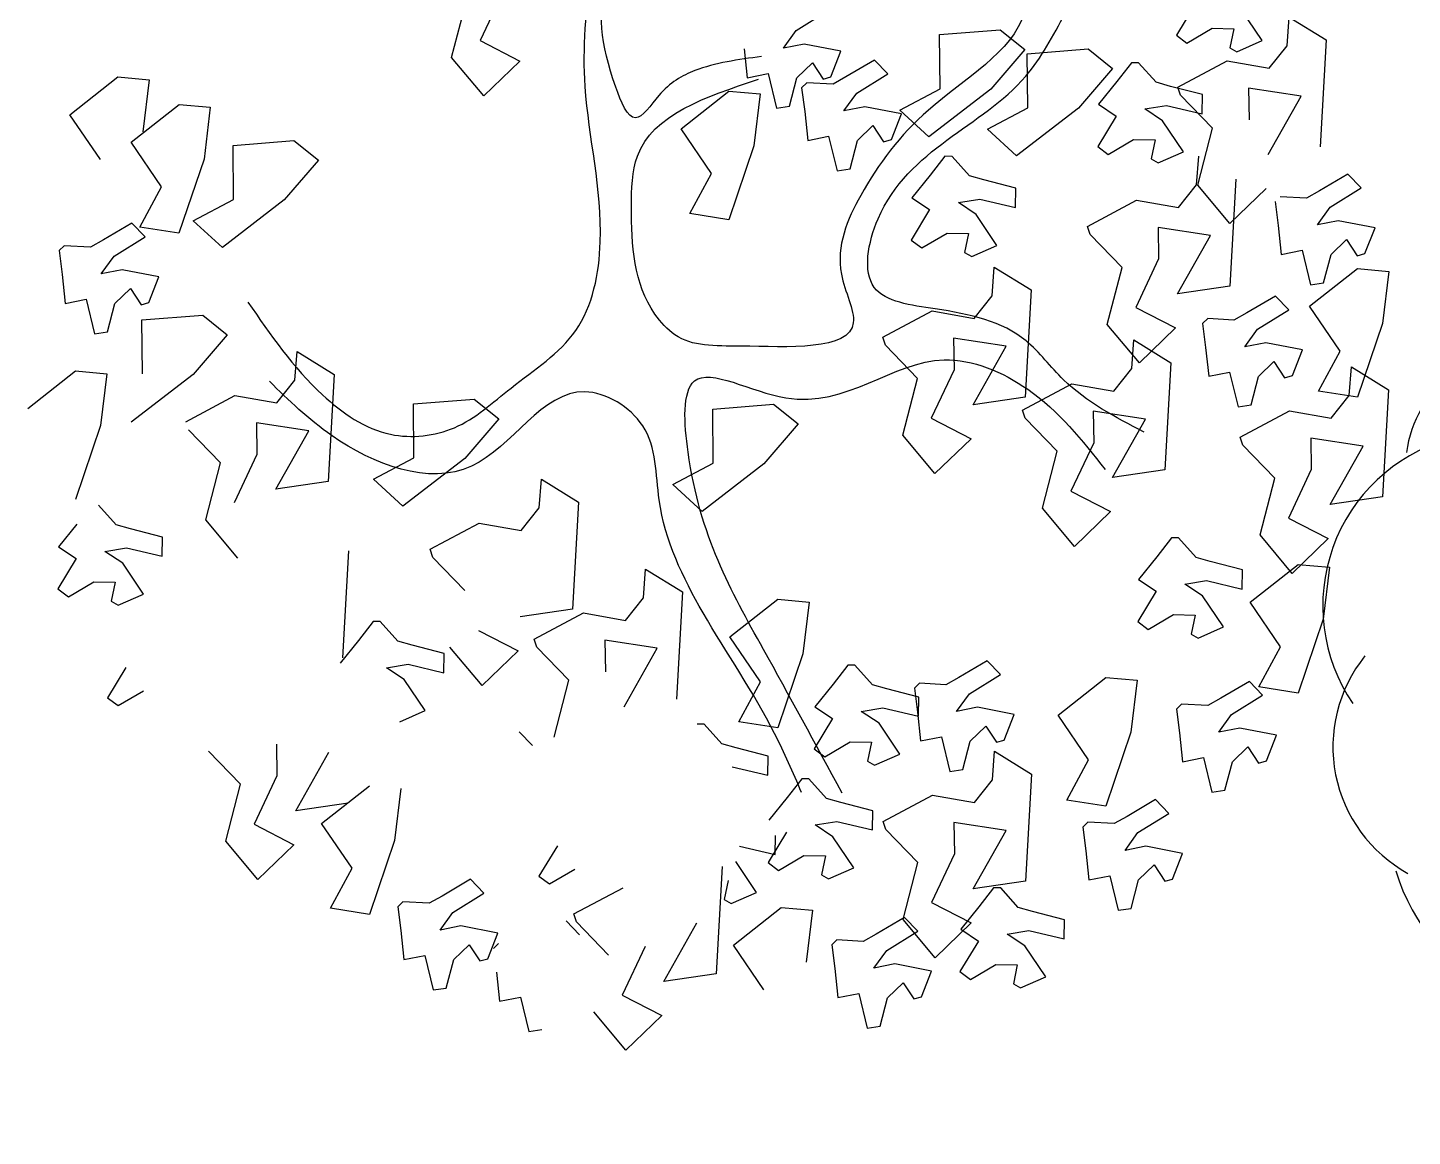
# Model space of a CAD drawing. Extents: x 225694 to 1397201, y -46174 to 794826.
# Drawn here: x 690991 to 696684, y 606686 to 611246 of the extents above; entities that cross this region are included whole.
import ezdxf

# ---------------------------------------------------------------- set-up
doc = ezdxf.new("R2010")
doc.units = 0
doc.header["$LTSCALE"] = 0.5
doc.header["$MEASUREMENT"] = 0
doc.layers.add('08-树', color=73, linetype='Continuous')
doc.layers.add('树', color=124, linetype='Continuous')
doc.styles.get("Standard").update_dxf_attribs({"font": 'rs.shx', "bigfont": 'hztxt.shx'})

# ---------------------------------------------------------------- blocks, each defined once
blk = doc.blocks.new('桂花')
at = {"layer": '08-树', "linetype": 'ByBlock'}
for p, q in [((-149.0060604214668, -186.9465072154999), (-149.4984583139449, 195.220464288439)), ((0, 0), (-316.362299966815, -0.4076127760126838))]:
    blk.add_line(p, q, dxfattribs=at)
for centre, radius, start, end in [((-367.0611119180976, 1209.757897574455), 204.1216179958235, 31.93740315200973, 177.2864607733007), ((79.2008694246324, 732.2240327842519), 688.1709901834264, 22.68420261794451, 120.5813927694716), ((-367.0611119180976, 1209.757897574455), 110.3875219606684, 31.93740315200973, 177.2864607733007), ((-611.6496882542997, 656.495807589592), 625.5605066664695, 75.25333079559199, 173.8892588949253), ((79.2008694246324, 732.2240327842519), 509.2916722787301, 22.68420261794451, 120.5813927694716), ((79.2008694246324, 732.2240327842519), 313.8299231961281, 22.68420261794451, 120.5813927694716), ((573.7624242335587, 394.7177301831543), 687.4305518152618, 335.0514488567374, 87.04817699742848), ((-611.6496882542997, 656.495807589592), 331.7840401786329, 75.25333079559199, 173.8892588949253), ((573.7624242335587, 394.7177301831543), 565.1816414891315, 335.0514488567374, 87.04817699742848), ((-742.7348157048255, 92.94799705222249), 815.1242344299916, 118.8409377158755, 207.9924865237155), ((573.7624242335587, 394.7177301831543), 343.5165014671117, 335.0514488567374, 87.04817699742848), ((573.7624242335587, 394.7177301831543), 158.0310236588289, 335.0514488567374, 87.04817699742848), ((867.6290211126179, -183.1415743030593), 443.4853105958114, 286.7742034984123, 55.27854393165255), ((867.6290211126179, -183.1415743030593), 294.1189658487376, 286.7742034984123, 55.27854393165255), ((-1030.568343235558, -464.908974225822), 436.8215813354649, 155.3762929480579, 247.6371806816713), ((286.6005515188008, -545.2127997882708), 769.0616111123394, 271.8980861382924, 6.290952122889609), ((286.6005515188008, -545.2127997882708), 475.2316819009972, 271.8980861382924, 6.290952122889609), ((-551.8929319918243, -692.0422300122664), 651.9717283413304, 181.4393796203018, 289.2261733863383), ((-59.40016065091186, -897.4099740229576), 542.5514063120647, 216.0983444395884, 316.3438707774124)]:
    blk.add_arc(centre, radius, start, end, dxfattribs=at)
blk = doc.blocks.new('GUIHUA')
at = {"layer": '树', "linetype": 'ByBlock', "xscale": 1.0944, "yscale": 1.0944, "zscale": 1.0944}
blk.add_blockref('桂花', (169.1119032138959, -7.853035176754929), dxfattribs=at)
blk = doc.blocks.new('银杏')
at = {"layer": '树', "color": 60}
for p, q in [((351.9640775497537, 2732.857912140549), (392.2581877529155, 2843.016276097507)), ((392.2581877529155, 2843.016276097507), (573.5369792541023, 2770.24956531229)), ((-621.4197071224917, 2729.09199325426), (-503.2966103975195, 2840.556842279271)), ((-503.2966103975195, 2840.556842279271), (-122.7856906394009, 2715.402495427174)), ((64.36132012470625, 2824.11231508723), (1.737453973619267, 2789.368565470097)), ((103.8036989651155, 2693.453389042639), (64.36132012470625, 2824.11231508723)), ((221.7613271425944, 2834.999495012336), (160.6098690617364, 2709.547692533699)), ((304.7598524761852, 2774.100383649231), (221.7613271425944, 2834.999495012336)), ((1.737453973619267, 2789.368565470097), (35.054444787791, 2670.397800825187)), ((236.1760668510105, 2720.963538488955), (305.0675444479566, 2743.762776115094)), ((305.0675444479566, 2743.762776115094), (304.7598524761852, 2774.100383649231)), ((573.5369792541023, 2770.24956531229), (816.0881668038201, 2608.577080323943)), ((-519.968846070813, 2693.852031886694), (-621.4197071224917, 2729.09199325426)), ((-455.6973225299735, 2607.141385653173), (-519.968846070813, 2693.852031886694)), ((-324.6318941742647, 2695.278331021429), (-403.9279959986452, 2513.829771013116)), ((-145.3848198952619, 2519.814597098739), (-324.6318941742647, 2695.278331021429)), ((155.4075569517445, 2630.223031340283), (103.8036989651155, 2693.453389042639)), ((160.6098690617364, 2709.547692533699), (155.4075569517445, 2630.223031340283)), ((275.1452851758804, 2650.723476915271), (236.1760668510105, 2720.963538488955)), ((441.8121681183111, 2523.679324485012), (351.9640775497537, 2732.857912140549)), ((700.5697184612509, 2615.834928893135), (818.6928151852917, 2727.299777918612)), ((818.6928151852917, 2727.299777918612), (1199.203734948067, 2602.145431067911)), ((35.054444787791, 2670.397800825187), (48.30446839123033, 2616.732289634761)), ((370.503784090979, 2596.681684555137), (275.1452851758804, 2650.723476915271)), ((-562.315719867358, 2608.740806323127), (-694.2641507948283, 2563.273596763262)), ((-546.6890743861441, 2506.989811615669), (-562.315719867358, 2608.740806323127)), ((-522.9411427455489, 2462.887752181501), (-455.6973225299735, 2607.141385653173)), ((48.30446839123033, 2616.732289634761), (18.10754303424619, 2523.540605574963)), ((364.8515565812122, 2547.950981492293), (370.503784090979, 2596.681684555137)), ((632.6169303979259, 2590.501912468229), (441.8121681183111, 2523.679324485012)), ((756.3974041703623, 2473.465749675524), (632.6169303979259, 2590.501912468229)), ((802.0205795129295, 2580.594967526966), (700.5697184612509, 2615.834928893135)), ((816.0881668038201, 2608.577080323943), (756.3974041703623, 2473.465749675524)), ((1199.203734948067, 2602.145431067911), (1176.604605689412, 2406.557532739476)), ((226.9691846135538, 2471.453778386698), (232.171496727271, 2550.778439572663)), ((232.171496727271, 2550.778439572663), (364.8515565812122, 2547.950981492293)), ((866.2921030537691, 2493.884321293444), (802.0205795129295, 2580.594967526966)), ((997.3575314113405, 2582.021266662632), (918.0614295850974, 2400.572706652456)), ((1176.604605689412, 2406.557532739476), (997.3575314113405, 2582.021266662632)), ((-654.8703831399325, 2440.689825590351), (-632.7585578237195, 2517.91244796908)), ((-632.7585578237195, 2517.91244796908), (-567.9234313147608, 2485.320312526193)), ((-567.9234313147608, 2485.320312526193), (-546.6890743861441, 2506.989811615669)), ((-403.9279959986452, 2513.829771013116), (-289.7002718581352, 2485.343162928359)), ((31.04987466870807, 2500.212701912154), (119.5584040840622, 2488.300644207397)), ((119.5584040840622, 2488.300644207397), (226.9691846135538, 2471.453778386698)), ((799.0482828409877, 2349.630687822239), (866.2921030537691, 2493.884321293444)), ((-625.6550597578753, 2335.047866516863), (-654.8703831399325, 2440.689825590351)), ((-475.7917702749837, 2260.066253687837), (-522.9411427455489, 2462.887752181501)), ((-24.75704165478237, 2479.792212479399), (65.98150320048444, 2316.240536265657)), ((434.2789450490382, 2444.734479680308), (371.6550788988825, 2409.990730063641)), ((473.7213238903787, 2314.075553635717), (434.2789450490382, 2444.734479680308)), ((591.678952065995, 2455.62165960588), (530.5274939860683, 2330.169857126311)), ((674.6774774014484, 2394.722548241843), (591.678952065995, 2455.62165960588)), ((-755.9292540133465, 2400.405069155269), (-664.1095987495501, 2304.586784325191)), ((-88.28728750371374, 2379.903482806054), (292.2236322544049, 2254.749135954422)), ((371.6550788988825, 2409.990730063641), (404.9720697139855, 2291.0199654178)), ((674.9851693732198, 2364.384940708173), (674.6774774014484, 2394.722548241843)), ((918.0614295850974, 2400.572706652456), (1032.289153724676, 2372.086098567699)), ((-664.1095987495501, 2304.586784325191), (-625.6550597578753, 2335.047866516863)), ((-424.9983170714695, 2341.215074487613), (-485.5646813765634, 2233.531369910692)), ((-294.0125339545775, 2345.495671546669), (-444.2548795037437, 2262.141149438568)), ((-356.1490156932268, 2321.500855025952), (-424.9983170714695, 2341.215074487613)), ((-103.2955361141358, 2237.412086820812), (-294.0125339545775, 2345.495671546669)), ((530.5274939860683, 2330.169857126311), (525.3251818770077, 2250.845195933362)), ((606.0936917753424, 2341.585703081102), (674.9851693732198, 2364.384940708173)), ((645.062910099281, 2271.345641508349), (606.0936917753424, 2341.585703081102)), ((846.1976553096902, 2146.809189328575), (799.0482828409877, 2349.630687822239)), ((1032.289153724676, 2372.086098567699), (1185.376898653572, 2243.125787105528)), ((1185.376898653572, 2243.125787105528), (1297.232383929892, 2366.535148119205)), ((1297.232383929892, 2366.535148119205), (1387.970928785158, 2202.983471906395)), ((1361.298550109146, 2233.049705310841), (1401.592660311377, 2343.208069268265)), ((1401.592660311377, 2343.208069268265), (1582.871451812563, 2270.441358483047)), ((-420.6488547774497, 2201.221068857354), (-356.1490156932268, 2321.500855025952)), ((65.98150320048444, 2316.240536265657), (-103.2955361141358, 2237.412086820812)), ((404.9720697139855, 2291.0199654178), (418.2220933164936, 2237.354454227374)), ((525.3251818770077, 2250.845195933362), (473.7213238903787, 2314.075553635717)), ((-485.5646813765634, 2233.531369910692), (-514.1427467169706, 2186.214941496146)), ((-444.2548795037437, 2262.141149438568), (-475.7917702749837, 2260.066253687837)), ((-104.9595231779385, 2233.198672414408), (-206.4103842286859, 2268.438633781509)), ((-40.68799963709898, 2146.488026180421), (-104.9595231779385, 2233.198672414408)), ((90.37742871860974, 2234.624971549609), (11.08132689422928, 2053.176411540364)), ((269.6245029985439, 2059.161237626453), (90.37742871860974, 2234.624971549609)), ((292.2236322544049, 2254.749135954422), (269.6245029985439, 2059.161237626453)), ((418.2220933164936, 2237.354454227374), (388.0251679576468, 2144.162770168041)), ((740.4214090162423, 2217.303849147749), (645.062910099281, 2271.345641508349)), ((1027.976891630096, 2232.238607186475), (877.7345460818615, 2148.884085078374)), ((1218.693889470538, 2124.155022461549), (1027.976891630096, 2232.238607186475)), ((1451.146640676772, 2023.871117655304), (1361.298550109146, 2233.049705310841)), ((1582.871451812563, 2270.441358483047), (1825.422639363213, 2108.768873493769)), ((-514.1427467169706, 2186.214941496146), (-601.3916691590566, 2141.670920428005)), ((-428.8700315675233, 2120.021016229992), (-420.6488547774497, 2201.221068857354)), ((-369.1004355477635, 2172.433431896497), (-428.8700315675233, 2120.021016229992)), ((-237.1520046202932, 2217.900641457294), (-369.1004355477635, 2172.433431896497)), ((-221.5253591400106, 2116.149646749836), (-237.1520046202932, 2217.900641457294)), ((596.886809538817, 2092.075942979311), (602.0891216516029, 2171.400604165741)), ((602.0891216516029, 2171.400604165741), (734.7691815055441, 2168.57314608444)), ((734.7691815055441, 2168.57314608444), (740.4214090162423, 2217.303849147749)), ((1387.970928785158, 2202.983471906395), (1218.693889470538, 2124.155022461549)), ((-601.3916691590566, 2141.670920428005), (-608.7353775661904, 2116.023991096881)), ((-329.706667893799, 2049.849660724518), (-307.594842577586, 2127.072283102782)), ((-307.594842577586, 2127.072283102782), (-242.7597160686273, 2094.480147659895)), ((-107.9318198517431, 2002.234392709215), (-40.68799963709898, 2146.488026180421)), ((388.0251679576468, 2144.162770168041), (400.96749959304, 2120.834866504301)), ((400.96749959304, 2120.834866504301), (489.4760290093254, 2108.92280880094)), ((877.7345460818615, 2148.884085078374), (846.1976553096902, 2146.809189328575)), ((-608.7353775661904, 2116.023991096881), (-554.5734929984901, 2045.015912973438)), ((-242.7597160686273, 2094.480147659895), (-221.5253591400106, 2116.149646749836)), ((489.4760290093254, 2108.92280880094), (596.886809538817, 2092.075942979311)), ((1641.951402956387, 2090.693705638521), (1451.146640676772, 2023.871117655304)), ((1765.731876729755, 1973.657542845351), (1641.951402956387, 2090.693705638521)), ((1825.422639363213, 2108.768873493769), (1765.731876729755, 1973.657542845351)), ((-700.3214223517571, 1972.805746885599), (-605.6898299951572, 2042.111895208829)), ((-605.6898299951572, 2042.111895208829), (-495.2204669222701, 1881.010950861615)), ((-554.5734929984901, 2045.015912973438), (-490.5351347832475, 1957.152488624793)), ((-300.4913445117418, 1944.207701650565), (-329.706667893799, 2049.849660724518)), ((11.08132689422928, 2053.176411540364), (125.3090510356706, 2024.689803455607)), ((125.3090510356706, 2024.689803455607), (278.3967959608417, 1895.729491992504)), ((278.3967959608417, 1895.729491992504), (390.2522812390234, 2019.138853006647)), ((390.2522812390234, 2019.138853006647), (480.9908260942902, 1855.587176792906)), ((1327.358846140793, 2027.002009106451), (1266.792481834767, 1919.318304528599)), ((1396.208147519035, 2007.287789644324), (1327.358846140793, 2027.002009106451)), ((-741.5946957713459, 1748.919887991739), (-700.3214223517571, 1972.805746885599)), ((-490.5351347832475, 1957.152488624793), (-430.765538767213, 2009.564904289437)), ((-430.765538767213, 2009.564904289437), (-338.9458835034166, 1913.746619458892)), ((-60.78244738117792, 1799.412894215086), (-107.9318198517431, 2002.234392709215)), ((393.6958357791882, 1857.330908213393), (511.8189325041603, 1968.795757237938)), ((511.8189325041603, 1968.795757237938), (892.329852262279, 1843.641410386306)), ((1331.70830843295, 1887.008003475261), (1396.208147519035, 2007.287789644324)), ((1799.339458605042, 1979.150291445781), (1736.715592453023, 1944.406541828183)), ((1838.781837446382, 1848.491365400725), (1799.339458605042, 1979.150291445781)), ((-338.9458835034166, 1913.746619458892), (-300.4913445117418, 1944.207701650565)), ((1266.792481834767, 1919.318304528599), (1238.21441649436, 1872.001876113587)), ((1736.715592453023, 1944.406541828183), (1770.03258327092, 1825.435777185136)), ((-495.2204669222701, 1881.010950861615), (-383.0854390731547, 1611.94812080788)), ((120.9967889392283, 1884.842312074383), (-29.24555660993792, 1801.487789965817)), ((311.7137867787387, 1776.758727348992), (120.9967889392283, 1884.842312074383)), ((1238.21441649436, 1872.001876113587), (1150.965494055068, 1827.457855047309)), ((1323.487131644739, 1805.80795084883), (1331.70830843295, 1887.008003475261)), ((1515.205158590106, 1903.687576073804), (1383.256727662636, 1858.220366514404)), ((1530.83180407132, 1801.936581367278), (1515.205158590106, 1903.687576073804)), ((1895.588007544866, 1864.585668892716), (1890.385695433011, 1785.261007698369)), ((2010.123423656216, 1805.761453274288), (1971.154205332277, 1876.001514847041)), ((480.9908260942902, 1855.587176792906), (311.7137867787387, 1776.758727348992)), ((495.1466968308669, 1822.090946846292), (393.6958357791882, 1857.330908213393)), ((559.4182203717064, 1735.380300612305), (495.1466968308669, 1822.090946846292)), ((690.4836487264838, 1823.517245980096), (611.1875469021033, 1642.068685972248)), ((869.730723006418, 1648.053512057872), (690.4836487264838, 1823.517245980096)), ((892.329852262279, 1843.641410386306), (869.730723006418, 1648.053512057872)), ((1150.965494055068, 1827.457855047309), (1143.621785647003, 1801.810925715719)), ((1383.256727662636, 1858.220366514404), (1323.487131644739, 1805.80795084883)), ((1422.650495317532, 1735.636595342425), (1444.762320633745, 1812.859217719757)), ((1444.762320633745, 1812.859217719757), (1509.597447140841, 1780.267082275939)), ((1770.03258327092, 1825.435777185136), (1783.28260687436, 1771.770265994244)), ((1890.385695433011, 1785.261007698369), (1838.781837446382, 1848.491365400725)), ((-29.24555660993792, 1801.487789965817), (-60.78244738117792, 1799.412894215086)), ((1143.621785647003, 1801.810925715719), (1197.783670210047, 1730.802847589948)), ((1509.597447140841, 1780.267082275939), (1530.83180407132, 1801.936581367278)), ((1783.28260687436, 1771.770265994244), (1753.085681514582, 1678.57858193398)), ((-853.96459861123, 1674.979604849243), (-759.3330062536988, 1744.285753172473)), ((-759.3330062536988, 1744.285753172473), (-648.8636431808118, 1583.184808825725)), ((-545.7690344864968, 1698.680202913121), (-741.5946957713459, 1748.919887991739)), ((492.1744001570623, 1591.126667139702), (559.4182203717064, 1735.380300612305)), ((1197.783670210047, 1730.802847589948), (1261.822028428083, 1642.9394232427)), ((1451.865818701452, 1629.994636268471), (1422.650495317532, 1735.636595342425)), ((1961.947323093889, 1626.49175474525), (1967.149635209469, 1705.816415932612)), ((-895.2378720308188, 1451.093745955382), (-853.96459861123, 1674.979604849243)), ((-507.6974373154808, 1532.639176116441), (-545.7690344864968, 1698.680202913121)), ((1261.822028428083, 1642.9394232427), (1321.59162444598, 1695.351838907343)), ((1321.59162444598, 1695.351838907343), (1413.411279708846, 1599.533554077731)), ((1753.085681514582, 1678.57858193398), (1766.028013149044, 1655.25067827024)), ((1766.028013149044, 1655.25067827024), (1854.536542567192, 1643.338620567811)), ((-383.0854390731547, 1611.94812080788), (-507.6974373154808, 1532.639176116441)), ((611.1875469021033, 1642.068685972248), (725.415271044476, 1613.582077887491)), ((725.415271044476, 1613.582077887491), (878.5030159696471, 1484.621766422992)), ((878.5030159696471, 1484.621766422992), (990.3585012468975, 1608.031127438531)), ((990.3585012468975, 1608.031127438531), (1081.097046103096, 1444.479451225256)), ((1413.411279708846, 1599.533554077731), (1451.865818701452, 1629.994636268471)), ((1854.536542567192, 1643.338620567811), (1961.947323093889, 1626.49175474525)), ((-648.8636431808118, 1583.184808825725), (-536.7286153326277, 1314.121978771524)), ((-267.4535434881691, 1578.281637042877), (-328.0199077923317, 1470.597932465957)), ((-198.6042421099264, 1558.567417581216), (-267.4535434881691, 1578.281637042877)), ((-263.104081193218, 1438.287631413084), (-198.6042421099264, 1558.567417581216)), ((539.3237726266962, 1388.305168647435), (492.1744001570623, 1591.126667139702)), ((-3.773912675911561, 1424.229672271875), (114.3491840490606, 1535.69452129642)), ((114.3491840490606, 1535.69452129642), (494.8601038071793, 1410.540174444322)), ((1584.257248249603, 1431.246261980967), (1624.551358453697, 1541.40462593839)), ((1624.551358453697, 1541.40462593839), (1805.830149953952, 1468.637915153173)), ((2135.062927866122, 1527.281398686231), (2072.439061714103, 1492.537649069098)), ((2174.505306707462, 1396.622472642572), (2135.062927866122, 1527.281398686231)), ((-699.4122107459698, 1400.854060877231), (-895.2378720308188, 1451.093745955382)), ((-328.0199077923317, 1470.597932465957), (-356.5979731327388, 1423.281504051411)), ((-79.60723103699274, 1454.967204012559), (-211.5556619644631, 1409.499994451762)), ((-63.98058555484749, 1353.216209305567), (-79.60723103699274, 1454.967204012559)), ((721.1030089480337, 1473.734586506267), (570.8606633979362, 1390.380064397701)), ((911.8200067875441, 1365.65100178041), (721.1030089480337, 1473.734586506267)), ((1805.830149953952, 1468.637915153173), (2048.381337504601, 1306.965430164826)), ((2072.439061714103, 1492.537649069098), (2105.756052530138, 1373.566884428845)), ((-661.3406135740224, 1234.813034080551), (-699.4122107459698, 1400.854060877231)), ((-356.5979731327388, 1423.281504051411), (-443.8468955738936, 1378.737482983735)), ((-271.3252579832915, 1357.087578785722), (-263.104081193218, 1438.287631413084)), ((-211.5556619644631, 1409.499994451762), (-271.3252579832915, 1357.087578785722)), ((97.6769483757671, 1388.989710903843), (-3.773912675911561, 1424.229672271875)), ((494.8601038071793, 1410.540174444322), (472.2609745503869, 1214.952276116353)), ((1081.097046103096, 1444.479451225256), (911.8200067875441, 1365.65100178041)), ((1674.105338818161, 1222.067674325895), (1584.257248249603, 1431.246261980967)), ((2226.109164691297, 1333.39211494301), (2174.505306707462, 1396.622472642572)), ((-443.8468955738936, 1378.737482983735), (-451.1906039819587, 1353.090553652146)), ((-451.1906039819587, 1353.090553652146), (-397.0287194142584, 1282.082475529169)), ((-172.161894308636, 1286.916223280248), (-150.0500689924229, 1364.138845658046)), ((-150.0500689924229, 1364.138845658046), (-85.21494248439558, 1331.546710214694)), ((-85.21494248439558, 1331.546710214694), (-63.98058555484749, 1353.216209305567)), ((161.9484719166066, 1302.279064670787), (97.6769483757671, 1388.989710903843)), ((293.013900271384, 1390.416010038578), (213.7177984470036, 1208.96745003073)), ((472.2609745503869, 1214.952276116353), (293.013900271384, 1390.416010038578)), ((570.8606633979362, 1390.380064397701), (539.3237726266962, 1388.305168647435)), ((2105.756052530138, 1373.566884428845), (2119.006076132646, 1319.901373238885)), ((-536.7286153326277, 1314.121978771524), (-661.3406135740224, 1234.813034080551)), ((94.70465170103125, 1158.025431198184), (161.9484719166066, 1302.279064670787)), ((2048.381337504601, 1306.965430164826), (1988.690574871143, 1171.854099515476)), ((2119.006076132646, 1319.901373238885), (2088.80915077473, 1226.70968917443)), ((-397.0287194142584, 1282.082475529169), (-332.9903611980844, 1194.219051180524)), ((-332.9903611980844, 1194.219051180524), (-273.2207651820499, 1246.631466844236)), ((-273.2207651820499, 1246.631466844236), (-181.4011099201161, 1150.813182014623)), ((-142.9465709265787, 1181.274264205829), (-172.161894308636, 1286.916223280248)), ((1864.910101097776, 1288.890262308181), (1674.105338818161, 1222.067674325895)), ((1988.690574871143, 1171.854099515476), (1864.910101097776, 1288.890262308181)), ((2297.670792357763, 1174.622861981974), (2302.873104470549, 1253.947523173527)), ((-803.221998285735, 1226.706295919721), (-865.845864436822, 1191.962546303053)), ((-865.845864436822, 1191.962546303053), (-832.528873621719, 1072.991781658144)), ((-763.7796194453258, 1096.047369875596), (-803.221998285735, 1226.706295919721)), ((-645.8219912687782, 1237.593475844827), (-706.9734493496362, 1112.14167336619)), ((-562.8234659342561, 1176.694364482188), (-645.8219912687782, 1237.593475844827)), ((213.7177984470036, 1208.96745003073), (327.9455225875136, 1180.480841945508)), ((2088.80915077473, 1226.70968917443), (2101.75148240733, 1203.381785514415)), ((2101.75148240733, 1203.381785514415), (2190.260011828272, 1191.46972780826)), ((2190.260011828272, 1191.46972780826), (2297.670792357763, 1174.622861981974)), ((-631.407251560362, 1123.557519321446), (-562.5157739624847, 1146.356756948051)), ((-562.5157739624847, 1146.356756948051), (-562.8234659342561, 1176.694364482188)), ((-181.4011099201161, 1150.813182014623), (-142.9465709265787, 1181.274264205829)), ((141.8540241706651, 955.2039327054517), (94.70465170103125, 1158.025431198184)), ((327.9455225875136, 1180.480841945508), (481.033267513616, 1051.520530481474)), ((481.033267513616, 1051.520530481474), (592.8887527908664, 1174.929891496547)), ((592.8887527908664, 1174.929891496547), (683.6272976461332, 1011.378215283272)), ((-712.1757614586968, 1032.81701217324), (-763.7796194453258, 1096.047369875596)), ((-706.9734493496362, 1112.14167336619), (-712.1757614586968, 1032.81701217324)), ((-592.4380332354922, 1053.317457747762), (-631.407251560362, 1123.557519321446)), ((-1048.243953674333, 938.2264269856969), (-1087.686332514742, 1068.885353029822)), ((-930.2863254968543, 1079.772532955394), (-991.4377835777123, 954.3207304767566)), ((-847.2878001641948, 1018.873421592289), (-930.2863254968543, 1079.772532955394)), ((-832.528873621719, 1072.991781658144), (-819.278850019211, 1019.326270467718)), ((-497.0795343194623, 999.2756653880933), (-592.4380332354922, 1053.317457747762)), ((323.6332604920026, 1040.633350564283), (173.3909149428364, 957.2788284557173)), ((514.350258331513, 932.5497658384265), (323.6332604920026, 1040.633350564283)), ((1471.664167632116, 1053.866529387073), (1409.04030148196, 1019.122779770871)), ((1511.106546472525, 923.2076033429476), (1471.664167632116, 1053.866529387073)), ((1629.064174651867, 1064.753709308454), (1567.912716569146, 939.3019068330759)), ((1712.062699985458, 1003.854597945348), (1629.064174651867, 1064.753709308454)), ((1742.821346815443, 958.2938689423027), (1860.944443539483, 1069.758717966848)), ((-915.8715857884381, 965.736576432013), (-846.980108191492, 988.535814058152)), ((-819.278850019211, 1019.326270467718), (-849.4757753771264, 926.1345864083851)), ((-846.980108191492, 988.535814058152), (-847.2878001641948, 1018.873421592289)), ((-502.7317618301604, 950.5449623247841), (-497.0795343194623, 999.2756653880933)), ((683.6272976461332, 1011.378215283272), (514.350258331513, 932.5497658384265)), ((1409.04030148196, 1019.122779770871), (1442.357292293338, 900.1520151282893)), ((1712.370391955366, 973.5169904144714), (1712.062699985458, 1003.854597945348)), ((-996.6400956877042, 874.9960692833411), (-1048.243953674333, 938.2264269856969)), ((-991.4377835777123, 954.3207304767566), (-996.6400956877042, 874.9960692833411)), ((-876.9023674635682, 895.4965148583287), (-915.8715857884381, 965.736576432013)), ((-640.6141337968875, 874.0477592191892), (-635.4118216831703, 953.3724204056198)), ((-635.4118216831703, 953.3724204056198), (-502.7317618301604, 950.5449623247841)), ((173.3909149428364, 957.2788284557173), (141.8540241706651, 955.2039327054517)), ((1567.912716569146, 939.3019068330759), (1562.710404457292, 859.9772456438513)), ((1643.478914356558, 950.7177527920576), (1712.370391955366, 973.5169904144714)), ((1682.448132680496, 880.4776912197703), (1643.478914356558, 950.7177527920576)), ((1844.272207865259, 923.0539075793931), (1742.821346815443, 958.2938689423027)), ((-781.5438685484696, 841.4547224981943), (-876.9023674635682, 895.4965148583287)), ((-849.4757753771264, 926.1345864083851), (-836.5334437417332, 902.8066827451112)), ((-836.5334437417332, 902.8066827451112), (-748.0249143254478, 890.8946250403533)), ((-748.0249143254478, 890.8946250403533), (-640.6141337968875, 874.0477592191892)), ((1442.357292293338, 900.1520151282893), (1455.607315896777, 846.4865039383294)), ((1562.710404457292, 859.9772456438513), (1511.106546472525, 923.2076033429476)), ((1777.806631596526, 826.4358988587046), (1682.448132680496, 880.4776912197703)), ((1908.543731405167, 836.3432613491314), (1844.272207865259, 923.0539075793931)), ((-787.1960960582364, 792.7240194353508), (-781.5438685484696, 841.4547224981943)), ((1455.607315896777, 846.4865039383294), (1425.410390541656, 753.2948198752711)), ((-925.0784680258948, 716.2268163292902), (-919.8761559121776, 795.5514775157208)), ((-919.8761559121776, 795.5514775157208), (-787.1960960582364, 792.7240194353508)), ((1634.272032122826, 701.2079926823499), (1639.474344234681, 780.5326538729714)), ((1639.474344234681, 780.5326538729714), (1772.154404090485, 777.7051957884105)), ((1772.154404090485, 777.7051957884105), (1777.806631596526, 826.4358988587046)), ((-894.55858534039, 637.4039939503418), (-854.2644751344342, 747.5623579082312)), ((-854.2644751344342, 747.5623579082312), (-672.9856836360414, 674.7956471220823)), ((1474.411610762356, 737.6981035523349), (1413.845246455399, 630.0143989786739)), ((1425.410390541656, 753.2948198752711), (1438.352722174255, 729.9669162147911)), ((1438.352722174255, 729.9669162147911), (1526.861251591472, 718.0548585077049)), ((1543.260912140599, 717.9838840906741), (1474.411610762356, 737.6981035523349)), ((-672.9856836360414, 674.7956471220823), (-430.4344960853923, 513.12316213327)), ((1478.761073058238, 597.7040979188168), (1543.260912140599, 717.9838840906741)), ((1526.861251591472, 718.0548585077049), (1634.272032122826, 701.2079926823499)), ((-804.7104947736952, 428.225406293408), (-894.55858534039, 637.4039939503418)), ((1413.845246455399, 630.0143989786739), (1385.267181118717, 582.6979705576086)), ((1385.267181118717, 582.6979705576086), (1298.018258672906, 538.1539494969184)), ((278.3341251478996, 496.2083365950966), (372.9657175072934, 565.5144849141361)), ((372.9657175072934, 565.5144849141361), (483.4350805801805, 404.4135405673878)), ((1298.018258672906, 538.1539494969184), (1290.674550266704, 512.5070201648632)), ((-613.9057324903551, 495.0479942784877), (-804.7104947736952, 428.225406293408)), ((-490.1252587179188, 378.0118314857827), (-613.9057324903551, 495.0479942784877)), ((-430.4344960853923, 513.12316213327), (-490.1252587179188, 378.0118314857827)), ((237.0608517301735, 272.3224776979769), (278.3341251478996, 496.2083365950966)), ((985.5461427231785, 323.9033976896899), (1025.84025292634, 434.0617616522359)), ((483.4350805801805, 404.4135405673878), (595.570108426502, 135.3507105173776)), ((432.8865130122285, 222.0827926221536), (237.0608517301735, 272.3224776979769)), ((470.9581101832446, 56.04176582640503), (432.8865130122285, 222.0827926221536)), ((595.570108426502, 135.3507105173776), (470.9581101832446, 56.04176582640503))]:
    blk.add_line(p, q, dxfattribs=at)
at = {"layer": '树'}
for p, q in [((1956.73946562293, 1990.037471371354), (1895.588007544866, 1864.585668892716)), ((2039.737990959315, 1929.138360008714), (1956.73946562293, 1990.037471371354)), ((2040.045682932017, 1898.800752474577), (2039.737990959315, 1929.138360008714)), ((1971.154205332277, 1876.001514847041), (2040.045682932017, 1898.800752474577)), ((2105.481922573177, 1751.719660913688), (2010.123423656216, 1805.761453274288)), ((1967.149635209469, 1705.816415932612), (2099.829695062479, 1702.98895785131)), ((2099.829695062479, 1702.98895785131), (2105.481922573177, 1751.719660913688)), ((2292.462934885873, 1538.168578607612), (2231.311476804083, 1412.716776134097)), ((2375.461460221326, 1477.269467245904), (2292.462934885873, 1538.168578607612)), ((2375.769152192166, 1446.931859715027), (2375.461460221326, 1477.269467245904)), ((2231.311476804083, 1412.716776134097), (2226.109164691297, 1333.39211494301)), ((2306.877674590563, 1424.132622091216), (2375.769152192166, 1446.931859715027)), ((2345.846892914502, 1353.892560518929), (2306.877674590563, 1424.132622091216)), ((2441.205391831463, 1299.850768158329), (2345.846892914502, 1353.892560518929)), ((2435.55316432449, 1251.120065087569), (2441.205391831463, 1299.850768158329)), ((2302.873104470549, 1253.947523173527), (2435.55316432449, 1251.120065087569)), ((1860.944443539483, 1069.758717966848), (2241.455363300396, 944.6043711203383)), ((2417.988009388326, 1048.609884091769), (2357.421645079507, 940.9261795171769)), ((2486.837310766568, 1028.895664630109), (2417.988009388326, 1048.609884091769)), ((2422.337471682345, 908.6158784573199), (2486.837310766568, 1028.895664630109)), ((2241.455363300396, 944.6043711203383), (2218.856234039878, 749.0164727951633)), ((2357.421645079507, 940.9261795171769), (2328.843579743756, 893.6097510951804)), ((2039.60915976367, 924.4802067150595), (1960.313057937426, 743.0316467048833)), ((2218.856234039878, 749.0164727951633), (2039.60915976367, 924.4802067150595)), ((2328.843579743756, 893.6097510951804), (2241.594657299807, 849.0657300368184)), ((2414.116294891341, 827.4158258341486), (2422.337471682345, 908.6158784573199)), ((2473.885890907375, 879.8282415039139), (2414.116294891341, 827.4158258341486)), ((2605.834321838571, 925.2954510558629), (2473.885890907375, 879.8282415039139)), ((2621.460967317922, 823.5444563530618), (2605.834321838571, 925.2954510558629)), ((1841.299911191454, 692.0896278788568), (1908.543731405167, 836.3432613491314)), ((2241.594657299807, 849.0657300368184), (2234.250948891742, 823.4188007042976)), ((2513.279658564134, 757.2444703277433), (2535.391483878484, 834.4670927092666)), ((2535.391483878484, 834.4670927092666), (2600.226610387443, 801.8749572612578)), ((2234.250948891742, 823.4188007042976), (2288.412833455717, 752.4107225785265)), ((2600.226610387443, 801.8749572612578), (2621.460967317922, 823.5444563530618)), ((-1032.489248555386, 733.0736821504543), (-925.0784680258948, 716.2268163292902)), ((1960.313057937426, 743.0316467048833), (2074.540782075142, 714.5450386233861)), ((2288.412833455717, 752.4107225785265), (2352.451191675616, 664.5472982280189)), ((2542.494981948985, 651.602511255187), (2513.279658564134, 757.2444703277433)), ((1888.449283662019, 489.2681293810019), (1841.299911191454, 692.0896278788568)), ((2074.540782075142, 714.5450386233861), (2227.628527005902, 585.5847271588864)), ((2227.628527005902, 585.5847271588864), (2339.484012280358, 708.9940881753573)), ((2339.484012280358, 708.9940881753573), (2430.222557137487, 545.442411958822)), ((2352.451191675616, 664.5472982280189), (2412.22078769072, 716.9597138963873)), ((2412.22078769072, 716.9597138963873), (2504.040442958241, 621.1414290597895)), ((2504.040442958241, 621.1414290597895), (2542.494981948985, 651.602511255187)), ((1470.539896266302, 516.5040452947142), (1478.761073058238, 597.7040979188168)), ((1530.309492283268, 568.9164609654108), (1470.539896266302, 516.5040452947142)), ((1662.257923215395, 614.3836705182912), (1530.309492283268, 568.9164609654108)), ((1677.884568693815, 512.6326758145588), (1662.257923215395, 614.3836705182912)), ((2070.228519985219, 574.6975472356426), (1919.986174436053, 491.3430251275422)), ((2260.945517820073, 466.6139625181677), (2070.228519985219, 574.6975472356426)), ((1569.703259940026, 446.3326897892402), (1591.815085254377, 523.5553121712292)), ((1591.815085254377, 523.5553121712292), (1656.650211766129, 490.9631767241517)), ((2430.222557137487, 545.442411958822), (2260.945517820073, 466.6139625181677)), ((2475.141331670573, 519.248703415622), (2413.989873589715, 393.7969009411754)), ((2558.139857006958, 458.3495920525165), (2475.141331670573, 519.248703415622)), ((1290.674550266704, 512.5070201648632), (1344.836434834404, 441.498942041886)), ((1656.650211766129, 490.9631767241517), (1677.884568693815, 512.6326758145588)), ((1919.986174436053, 491.3430251275422), (1888.449283662019, 489.2681293810019)), ((2317.741324650822, 508.3615234933095), (2255.117458498804, 473.6177738752449)), ((2255.117458498804, 473.6177738752449), (2288.434449314838, 354.6470092359232)), ((2357.183703489369, 377.7025974529097), (2317.741324650822, 508.3615234933095)), ((1025.84025292634, 434.0617616522359), (1207.119044427527, 361.2950508628273)), ((1344.836434834404, 441.498942041886), (1408.874793051509, 353.6355176895158)), ((1598.918583322084, 340.6907307152869), (1569.703259940026, 446.3326897892402)), ((1839.875299751526, 462.1416411945829), (1779.308935444569, 354.4579366218532)), ((1908.724601129768, 442.4274217329221), (1839.875299751526, 462.1416411945829)), ((1844.224762047408, 322.1476355610648), (1908.724601129768, 442.4274217329221)), ((2489.556071375264, 405.2127468982944), (2558.447548976867, 428.0119845225709)), ((2558.447548976867, 428.0119845225709), (2558.139857006958, 458.3495920525165)), ((1408.874793051509, 353.6355176895158), (1468.64438906475, 406.0479333574185)), ((1468.64438906475, 406.0479333574185), (1560.464044332271, 310.2296485208208)), ((2408.787561476929, 314.4722397496225), (2357.183703489369, 377.7025974529097)), ((2413.989873589715, 393.7969009411754), (2408.787561476929, 314.4722397496225)), ((2528.525289700134, 334.9726853255415), (2489.556071375264, 405.2127468982944)), ((1075.394233288942, 114.7248100341531), (985.5461427231785, 323.9033976896899)), ((1207.119044427527, 361.2950508628273), (1449.670231980039, 199.622565869824)), ((1560.464044332271, 310.2296485208208), (1598.918583322084, 340.6907307152869)), ((1779.308935444569, 354.4579366218532), (1750.730870107887, 307.1415081998566)), ((1836.003585254541, 240.9475829378935), (1844.224762047408, 322.1476355610648)), ((2027.721612204565, 338.8272081610048), (1895.773181272438, 293.3599986076588)), ((2043.348257683916, 237.0762134572724), (2027.721612204565, 338.8272081610048)), ((2288.434449314838, 354.6470092359232), (2301.684472918278, 300.9814980454976)), ((2623.883788616164, 280.9308929658728), (2528.525289700134, 334.9726853255415)), ((1663.481947662076, 262.5974871391663), (1656.138239254942, 236.9505578080425)), ((1750.730870107887, 307.1415081998566), (1663.481947662076, 262.5974871391663)), ((1895.773181272438, 293.3599986076588), (1836.003585254541, 240.9475829378935)), ((2301.684472918278, 300.9814980454976), (2271.487547560362, 207.7898139810422)), ((2618.231561110122, 232.200189895113), (2623.883788616164, 280.9308929658728)), ((1656.138239254942, 236.9505578080425), (1710.300123822642, 165.9424796845997)), ((1935.166948929196, 170.7762274314882), (1957.278774242615, 247.9988498139428)), ((1957.278774242615, 247.9988498139428), (2022.113900754368, 215.406714367331)), ((2022.113900754368, 215.406714367331), (2043.348257683916, 237.0762134572724)), ((2271.487547560362, 207.7898139810422), (2284.429879192961, 184.4619103214936)), ((2480.349189141532, 155.702986789518), (2485.55150125525, 235.0276479796739)), ((2485.55150125525, 235.0276479796739), (2618.231561110122, 232.200189895113)), ((1266.198995572282, 181.5473980183015), (1075.394233288942, 114.7248100341531)), ((1389.979469346581, 64.51123522606213), (1266.198995572282, 181.5473980183015)), ((1449.670231980039, 199.622565869824), (1389.979469346581, 64.51123522606213)), ((1710.300123822642, 165.9424796845997), (1774.338482040679, 78.07905533176381)), ((1964.382272311253, 65.13426835753489), (1935.166948929196, 170.7762274314882)), ((2284.429879192961, 184.4619103214936), (2372.938408612972, 172.5498526148731)), ((2372.938408612972, 172.5498526148731), (2480.349189141532, 155.702986789518)), ((1541.772988409502, 137.3157142387936), (1481.206624102546, 29.6320096651325)), ((1610.622289787745, 117.6014947766671), (1541.772988409502, 137.3157142387936)), ((1546.122450706316, -2.678291395190172), (1610.622289787745, 117.6014947766671)), ((1834.10807805392, 130.4914710001322), (1925.927733321441, 34.67318616306875)), ((2100.305292041739, 38.88672484981362), (2140.59940224397, 149.0450888109626)), ((2140.59940224397, 149.0450888109626), (2321.878193747019, 76.27837802201975)), ((1903.994495888008, 67.77969156729523), (1835.145194509765, 87.49391102942172)), ((1839.494656806579, -52.5000946050277), (1903.994495888008, 67.77969156729523)), ((1925.927733321441, 34.67318616306875), (1964.382272311253, 65.13426835753489)), ((1481.206624102546, 29.6320096651325), (1452.628558766795, -17.68441875686403)), ((2190.153382610297, -170.2918628061889), (2100.305292041739, 38.88672484981362)), ((749.1469756772276, -124.4592209112598), (867.270072403131, -12.9943718862487)), ((867.270072403131, -12.9943718862487), (1247.780992159387, -138.1487187350867)), ((1452.628558766795, -17.68441875686403), (1365.379636320984, -62.22843981615733)), ((2022.991506963735, -35.8205220050877), (1891.043076031609, -81.28773155843373)), ((2038.618152442155, -137.5715167088201), (2022.991506963735, -35.8205220050877)), ((-1469.300048028352, -82.36287047702353), (-1316.212303102249, -211.3231819410576)), ((-1316.212303102249, -211.3231819410576), (-1204.356817824999, -87.91382092644926)), ((-1204.356817824999, -87.91382092644926), (-1113.618272969732, -251.4654971392592)), ((1365.379636320984, -62.22843981615733), (1358.035927912919, -87.87536914867815)), ((850.5978367270436, -159.6991822746349), (749.1469756772276, -124.4592209112598)), ((1896.448196271202, -134.8352286581649), (2276.959116028389, -259.9895755065372)), ((1952.548669001786, -126.6488803521497), (2017.383795513539, -159.2410157992272)), ((2017.383795513539, -159.2410157992272), (2038.618152442155, -137.5715167088201)), ((2380.958144889912, -103.4692748234374), (2190.153382610297, -170.2918628061889)), ((914.8693602660205, -246.4098285048967), (850.5978367270436, -159.6991822746349)), ((1045.934788622661, -158.2728831403656), (966.6386867992114, -339.7214431491448)), ((1225.181862900732, -333.7366170593305), (1045.934788622661, -158.2728831403656)), ((-1282.895312284352, -330.2939465850359), (-1473.612310124794, -222.2103618591791)), ((-1113.618272969732, -251.4654971392592), (-1282.895312284352, -330.2939465850359)), ((847.6255400504451, -390.6634619765682), (914.8693602660205, -246.4098285048967)), ((324.6774423017632, -413.1013217711588), (442.8005390267354, -301.6364727456821)), ((442.8005390267354, -301.6364727456821), (823.3114587829914, -426.7908195940545)), ((2254.359986769734, -455.5774738307809), (2075.112912491662, -280.1137399118161)), ((2276.959116028389, -259.9895755065372), (2254.359986769734, -455.5774738307809)), ((966.6386867992114, -339.7214431491448), (1080.866410936927, -368.208051229245)), ((426.1283033506479, -448.3412831340684), (324.6774423017632, -413.1013217711588)), ((894.7749125228729, -593.4849604744231), (847.6255400504451, -390.6634619765682)), ((490.3998268905561, -535.0519293647958), (426.1283033506479, -448.3412831340684)), ((823.3114587829914, -426.7908195940545), (800.7123295243364, -622.3787179182982)), ((1076.554148845142, -508.0555426188512), (926.3118032959756, -591.4100647269515)), ((1267.271146680927, -616.1391273372574), (1076.554148845142, -508.0555426188512)), ((1923.953036390943, -715.3258172449423), (1876.803663919447, -512.5043187480187)), ((2110.044534805929, -490.0489080016268), (2263.132279733894, -619.0092194689205)), ((2263.132279733894, -619.0092194689205), (2374.987765009282, -495.5998584505869)), ((2374.987765009282, -495.5998584505869), (2465.726309866412, -659.1515346671222)), ((423.1560066749807, -679.3055628364673), (490.3998268905561, -535.0519293647958)), ((926.3118032959756, -591.4100647269515), (894.7749125228729, -593.4849604744231)), ((809.4846224894281, -785.8104635573691), (921.3401077657472, -662.4011025385698)), ((921.3401077657472, -662.4011025385698), (1012.078652622877, -825.9527787551051)), ((1792.371013697935, -774.344587910804), (1763.155690316809, -668.7026288368506)), ((2105.732272714144, -629.8963993903017), (1955.489927164977, -713.250921498402)), ((2465.726309866412, -659.1515346671222), (2296.449270549929, -737.9799841087079)), ((1276.554721424123, -701.9127712802729), (1213.930855273036, -736.6565208969405)), ((1662.096819440601, -708.987385269138), (1753.916474709054, -804.8056701066671)), ((1955.489927164977, -713.250921498402), (1923.953036390943, -715.3258172449423)), ((2004.402545960387, -714.8457239348209), (1941.7786798093, -749.5894735514885)), ((1753.916474709054, -804.8056701066671), (1792.371013697935, -774.344587910804)), ((652.0846154696774, -796.6976434773533), (501.8422699205112, -880.0521655859193)), ((1012.078652622877, -825.9527787551051), (842.8016133054625, -904.7812281962251)), ((-1135.355843431549, -979.0082271680003), (-1040.724251072155, -909.7020788489608)), ((-1040.724251072155, -909.7020788489608), (-930.2548879983369, -1070.80302319664)), ((-1176.629116848344, -1202.894086066051), (-1135.355843431549, -979.0082271680003)), ((859.562736419728, -932.0755678083515), (798.9963721127715, -1039.759272382013)), ((928.4120377979707, -951.789787270478), (859.562736419728, -932.0755678083515)), ((863.9121987156104, -1072.06957344187), (928.4120377979707, -951.789787270478)), ((2304.892782419687, -991.00705753488), (2310.545009925729, -942.2763544641202)), ((1762.354033536976, -1019.301937640063), (1699.730167386821, -1054.045687256265)), ((1801.796412378317, -1149.960863685119), (1762.354033536976, -1019.301937640063)), ((1919.754040557658, -1008.414757718681), (1858.602582474938, -1133.866560194059)), ((2002.752565891249, -1069.313869081787), (1919.754040557658, -1008.414757718681)), ((1958.148768868996, -1015.417433447088), (1971.091100502526, -1038.745337107568)), ((2167.010410452029, -1067.504260640009), (2172.212722563883, -988.1795994498534)), ((2172.212722563883, -988.1795994498534), (2304.892782419687, -991.00705753488)), ((798.9963721127715, -1039.759272382013), (770.4183067770209, -1087.075700804009)), ((855.6910219236743, -1153.269626065972), (863.9121987156104, -1072.06957344187)), ((1047.409048871836, -1055.390000843327), (915.4606179406401, -1100.857210395741)), ((1063.035694351187, -1157.140995546593), (1047.409048871836, -1055.390000843327)), ((1699.730167386821, -1054.045687256265), (1733.04715819913, -1173.016451898846)), ((2003.060257861158, -1099.651476612664), (2002.752565891249, -1069.313869081787)), ((2059.599629920674, -1050.65739481512), (2167.010410452029, -1067.504260640009)), ((770.4183067770209, -1087.075700804009), (683.1693843302783, -1131.619721863768)), ((915.4606179406401, -1100.857210395741), (855.6910219236743, -1153.269626065972)), ((1858.602582474938, -1133.866560194059), (1853.400270363083, -1213.191221384215)), ((1934.168780262349, -1122.450714235078), (2003.060257861158, -1099.651476612664)), ((1973.137998586288, -1192.690775808296), (1934.168780262349, -1122.450714235078)), ((1733.04715819913, -1173.016451898846), (1746.297181801638, -1226.681963089271)), ((1853.400270363083, -1213.191221384215), (1801.796412378317, -1149.960863685119)), ((1304.745973997517, -1218.172335271141), (1486.024765498703, -1290.939046061016)), ((1746.297181801638, -1226.681963089271), (1716.100256446516, -1319.87364715233)), ((2068.496497502318, -1246.732568168896), (1973.137998586288, -1192.690775808296)), ((2062.844269996276, -1295.46327123919), (2068.496497502318, -1246.732568168896)), ((1354.299954361049, -1537.509286889224), (1264.451863793423, -1328.330699233222)), ((1930.164210140472, -1292.635813154629), (2062.844269996276, -1295.46327123919)), ((1025.231303442968, -1623.99138181319), (1139.459027580684, -1652.477989894222))]:
    blk.add_line(p, q, dxfattribs=at)
at = {"layer": '树', "color": 76}
for p, q in [((-29.22839667578228, -577.9130506933434), (65.40319568268023, -508.6069023733726)), ((65.40319568268023, -508.6069023733726), (175.8725587564986, -669.7078467215179)), ((-70.50167009350844, -801.7989095904632), (-29.22839667578228, -577.9130506933434)), ((175.8725587564986, -669.7078467215179), (288.0075866018888, -938.7706767701311)), ((470.3053791474085, -882.1270613329252), (423.1560066749807, -679.3055628364673)), ((125.3239911885466, -852.0385946662864), (-70.50167009350844, -801.7989095904632)), ((163.3955883595627, -1018.079621462035), (125.3239911885466, -852.0385946662864)), ((501.8422699205112, -880.0521655859193), (470.3053791474085, -882.1270613329252)), ((288.0075866018888, -938.7706767701311), (163.3955883595627, -1018.079621462035)), ((-930.2548879983369, -1070.80302319664), (-818.1198601529468, -1339.865853245719)), ((-370.8946174953599, -1171.028484669398), (-252.7715207703877, -1059.563635643921)), ((-252.7715207703877, -1059.563635643921), (127.7393989858683, -1184.717982492759)), ((683.1693843302783, -1131.619721863768), (675.8256759240758, -1157.266651195823)), ((-269.4437564464752, -1206.268446032307), (-370.8946174953599, -1171.028484669398)), ((127.7393989858683, -1184.717982492759), (105.1402697272133, -1380.305880817003)), ((397.1565024477895, -1177.299155111774), (777.6674222040456, -1302.453501959681)), ((675.8256759240758, -1157.266651195823), (729.9875604908448, -1228.274729319732)), ((-980.8034555672202, -1253.133771140478), (-1176.629116848344, -1202.894086066051)), ((-205.1722329074983, -1292.979092262569), (-269.4437564464752, -1206.268446032307)), ((-74.10680455085821, -1204.842146897572), (-153.4029063743073, -1386.290706906817)), ((105.1402697272133, -1380.305880817003), (-74.10680455085821, -1204.842146897572)), ((729.9875604908448, -1228.274729319732), (794.0259187088814, -1316.138153671171)), ((-1376.174160416471, -1358.403573562275), (-1335.880050213309, -1248.245209599729)), ((-1335.880050213309, -1248.245209599729), (-1154.601258711191, -1321.011920390069)), ((-942.7318583952729, -1419.174797937623), (-980.8034555672202, -1253.133771140478)), ((1486.024765498703, -1290.939046061016), (1728.575953051215, -1452.611531054019)), ((-1154.601258711191, -1321.011920390069), (-912.0500711586792, -1482.684405382606)), ((-818.1198601529468, -1339.865853245719), (-942.7318583952729, -1419.174797937623)), ((-272.4160531221423, -1437.232725734706), (-205.1722329074983, -1292.979092262569)), ((1716.100256446516, -1319.87364715233), (1729.042588079115, -1343.201550811878)), ((1729.042588079115, -1343.201550811878), (1817.551117497263, -1355.11360851943)), ((1924.961898028618, -1371.960474344785), (1930.164210140472, -1292.635813154629)), ((-1286.326069848845, -1567.582161218277), (-1376.174160416471, -1358.403573562275)), ((-153.4029063743073, -1386.290706906817), (-39.17518223472871, -1414.777314987383)), ((1817.551117497263, -1355.11360851943), (1924.961898028618, -1371.960474344785)), ((-1534.271272611106, -1552.40834254853), (-1493.977162407944, -1442.249978586449)), ((-1493.977162407944, -1442.249978586449), (-1312.698370905826, -1515.016689376323)), ((-593.9792985043023, -1475.845412738039), (-499.3477061449084, -1406.539264418534)), ((-499.3477061449084, -1406.539264418534), (-388.8783430720214, -1567.640208765748)), ((-225.2666806497145, -1640.05422423163), (-272.4160531221423, -1437.232725734706)), ((-39.17518223472871, -1414.777314987383), (113.9125626923051, -1543.737626454677)), ((1283.774479544489, -1618.006555723376), (1104.527405267349, -1442.542821805342)), ((1306.373608803144, -1422.418657399132), (1283.774479544489, -1618.006555723376)), ((-912.0500711586792, -1482.684405382606), (-971.7408337930683, -1617.795736025902)), ((-635.2525719210971, -1699.731271635625), (-593.9792985043023, -1475.845412738039)), ((1545.10471664439, -1470.686698905076), (1354.299954361049, -1537.509286889224)), ((1668.885190417757, -1587.722861697781), (1545.10471664439, -1470.686698905076)), ((1728.575953051215, -1452.611531054019), (1668.885190417757, -1587.722861697781)), ((-1095.521307566436, -1500.759573234129), (-1286.326069848845, -1567.582161218277)), ((-971.7408337930683, -1617.795736025902), (-1095.521307566436, -1500.759573234129)), ((-1444.423182044411, -1761.586930204998), (-1534.271272611106, -1552.40834254853)), ((-773.846229130635, -1597.037317359238), (-834.9976872124244, -1722.489119834616)), ((-690.8477037970442, -1657.936428722343), (-773.846229130635, -1597.037317359238)), ((-388.8783430720214, -1567.640208765748), (-276.7433152247686, -1836.703038815293)), ((-43.4874443274457, -1554.624806376058), (-193.7297898766119, -1637.979328484624)), ((147.2295535092708, -1662.708391094464), (-43.4874443274457, -1554.624806376058)), ((316.5065928257536, -1583.87994165381), (147.2295535092708, -1662.708391094464)), ((-931.2462361503858, -1607.924497280619), (-993.8701023014728, -1642.668246897287)), ((-993.8701023014728, -1642.668246897287), (-960.5531114891637, -1761.639011539402)), ((-891.8038573090453, -1738.583423325676), (-931.2462361503858, -1607.924497280619)), ((1139.459027580684, -1652.477989894222), (1292.546772508649, -1781.438301361515)), ((-1253.618419761071, -1694.764342220849), (-1444.423182044411, -1761.586930204998)), ((-759.4314894259442, -1711.073273875634), (-690.5400118262041, -1688.27403625322)), ((-690.5400118262041, -1688.27403625322), (-690.8477037970442, -1657.936428722343)), ((-439.426910639042, -1749.970956710051), (-635.2525719210971, -1699.731271635625)), ((1292.546772508649, -1781.438301361515), (1404.402257784037, -1658.028940343182)), ((1404.402257784037, -1658.028940343182), (1495.140802641166, -1821.580616559717)), ((-840.1999993252102, -1801.81378102384), (-891.8038573090453, -1738.583423325676)), ((-834.9976872124244, -1722.489119834616), (-840.1999993252102, -1801.81378102384)), ((-720.4622711010743, -1781.313335448853), (-759.4314894259442, -1711.073273875634)), ((-960.5531114891637, -1761.639011539402), (-947.3030878857244, -1815.304522729828)), ((-625.1037721859757, -1835.355127809453), (-720.4622711010743, -1781.313335448853)), ((1135.146765488898, -1792.325481282896), (984.9044199397322, -1875.680003390997)), ((1325.863763324684, -1900.409066001303), (1135.146765488898, -1792.325481282896)), ((-947.3030878857244, -1815.304522729828), (-977.5000132408459, -1908.496206792886)), ((-630.7559996910859, -1884.085830879281), (-625.1037721859757, -1835.355127809453)), ((168.1984118630644, -1835.104182015522), (107.6320475561079, -1942.787886589183)), ((237.0477132413071, -1854.818401477649), (168.1984118630644, -1835.104182015522)), ((172.5478741589468, -1975.098187649972), (237.0477132413071, -1854.818401477649)), ((1495.140802641166, -1821.580616559717), (1325.863763324684, -1900.409066001303)), ((-977.5000132408459, -1908.496206792886), (-964.5576816082466, -1931.824110453366)), ((-768.6383716596756, -1960.583033985342), (-763.4360595478211, -1881.25837279472)), ((-763.4360595478211, -1881.25837279472), (-630.7559996910859, -1884.085830879281)), ((-514.9273519760463, -1988.102792462683), (-474.6332417719532, -1877.944428500137)), ((-474.6332417719532, -1877.944428500137), (-293.3544502707664, -1950.711139290477)), ((-964.5576816082466, -1931.824110453366), (-876.0491521910299, -1943.736168159987)), ((-876.0491521910299, -1943.736168159987), (-768.6383716596756, -1960.583033985342)), ((-293.3544502707664, -1950.711139290477), (-50.8032627182547, -2112.383624283015)), ((107.6320475561079, -1942.787886589183), (79.05398222035728, -1990.104315010714)), ((356.0447243170347, -1958.418615050032), (224.0962933839764, -2003.885824602447)), ((371.6713697945233, -2060.169609753764), (356.0447243170347, -1958.418615050032)), ((-425.0792614084203, -2197.281380118686), (-514.9273519760463, -1988.102792462683)), ((79.05398222035728, -1990.104315010714), (-8.19494022638537, -2034.648336070939)), ((164.3266973670106, -2056.298240273143), (172.5478741589468, -1975.098187649972)), ((224.0962933839764, -2003.885824602447), (164.3266973670106, -2056.298240273143)), ((263.4900610416662, -2126.469595778617), (285.6018863550853, -2049.246973397094)), ((285.6018863550853, -2049.246973397094), (350.4370128659066, -2081.83910884324)), ((350.4370128659066, -2081.83910884324), (371.6713697945233, -2060.169609753764)), ((733.3108061484527, -2157.831034345902), (704.0954827654641, -2052.189075271483)), ((603.0366118901875, -2092.473831703304), (694.8562671567779, -2188.292116541299)), ((38.62323593511246, -2131.303343526437), (102.6615941522177, -2219.166767879273)), ((102.6615941522177, -2219.166767879273), (162.4311901654582, -2166.754352210904)), ((162.4311901654582, -2166.754352210904), (254.2508454339113, -2262.572637048434)), ((292.7053844237234, -2232.11155485257), (263.4900610416662, -2126.469595778617)), ((694.8562671567779, -2188.292116541299), (733.3108061484527, -2157.831034345902)), ((254.2508454339113, -2262.572637048434), (292.7053844237234, -2232.11155485257))]:
    blk.add_line(p, q, dxfattribs=at)
at = {"layer": '树', "color": 60, "linetype": 'Continuous'}
blk.add_open_spline([(735.492673655739, 1805.327630434767), (654.1442478523571, 1716.02833051344), (527.067907454074, 1576.531737653014), (229.435502435395, 1459.638656795644), (107.1650385412436, 1223.473474773522), (-20.45895402978073, 900.8908423814339), (-513.6287870847011, 1133.669735018604), (-521.9646420158408, 1619.305960771947), (-781.6630741696828, 1860.169206206003), (-850.6383912388701, 1924.141940220376)], degree=3, knots=[0, 0, 0, 0, 358.3097454800715, 559.7243060941289, 920.0680206029615, 1160.301927907135, 1416.925239624851, 2182.832788505004, 2459.82446833492, 2459.82446833492, 2459.82446833492, 2459.82446833492], dxfattribs=at)
at = {"layer": '树', "color": 36, "linetype": 'Continuous'}
for points, knots in [([(-1231.555441755103, 1835.74066168454), (-1106.17180379419, 1834.23420735971), (-794.6220920124557, 1830.491012327679), (-672.1547081273761, 1340.289006946942), (-429.1041357997531, 1030.340590707286), (-182.5080900684248, 833.1370807344138), (193.2624456383741, 920.1845032455018), (39.47918564123064, 471.3475858404522), (-14.49371163151139, 225.8730928293133), (-255.595772665354, 101.0024680846558), (-497.1667802868517, 149.8004735295397), (-879.7020034328082, 265.1988703342615), (-896.2066856018648, 547.1931044832634), (-908.37022079085, 755.0157547487179)], [0, 0, 0, 0, 344.0067919642897, 854.7783317696063, 1261.454442023452, 1563.349745146079, 1749.920344958022, 2178.552796024665, 2428.387806182495, 2535.812858469022, 2945.814140044388, 3136.734294957975, 3671.676795923417, 3671.676795923417, 3671.676795923417, 3671.676795923417]), ([(1747.311759366421, 369.0670538885752), (1544.672236343982, 320.039357216762), (1081.233991287859, 207.9126142900475), (610.8652561615773, 83.5287666024486), (-11.13854425249996, 210.4839235715621), (434.0029558800426, 639.678820480611), (168.9637935916813, 1078.719962395476), (477.3910631823209, 1475.931291979164), (705.8801510684887, 1574.256700308689), (833.2756867927965, 1629.07865345024)], [0, 0, 0, 0, 612.4266018781658, 1400.624643044945, 1667.264021538002, 2013.862052340044, 2622.14261587695, 2952.458878579353, 3368.715072426894, 3368.715072426894, 3368.715072426894, 3368.715072426894]), ([(-987.9316511687357, 787.6966046734015), (-998.7374492618794, 701.2891368856626), (-1016.511510516053, 559.1606599292189), (-972.0533845306422, 397.0479128877731), (-837.5079645174417, 253.5099996062633), (-1154.876038440018, 212.3265420194603), (-1367.561485104901, 253.3181624518334), (-1547.012857943506, 371.6111278818744), (-1608.939371780725, 412.4326097388985)], [0, 0, 0, 0, 253.4763091610058, 416.933891108732, 537.8650818456032, 674.8063607652446, 1085.935508971848, 1302.568782150252, 1302.568782150252, 1302.568782150252, 1302.568782150252]), ([(-597.2096236844081, -1300.452342732227), (-457.5256479536672, -1250.833077380162), (-225.7681869653171, -1168.506991700377), (37.26806351030801, -947.057490605863), (80.98905609216413, -663.2873669282002), (-50.23710835829085, -419.4730957183151), (-145.7901716586485, -111.8634765366327), (-550.3530993636975, 85.75951957745043), (-1156.722005770515, 87.50928430882622), (-1597.998417287713, 317.4648539787043), (-1863.285845604958, 455.7099994538585)], [0, 0, 0, 0, 444.9410158867072, 738.2264113834685, 977.3891703376045, 1235.861110564975, 1558.613694130776, 1901.923017417685, 2485.057293824182, 3364.079319741305, 3364.079319741305, 3364.079319741305, 3364.079319741305]), ([(1705.525726441992, 222.9524681685725), (1625.524995126485, 211.2159351648839), (1372.23750020934, 174.0573118043939), (990.174644385186, 34.8963882948981), (571.3728904959718, -44.81039927199435), (235.6235382598973, 60.41922478348154), (-79.94152192724559, -245.0073833474418), (365.6963082949217, -657.6749793403619), (32.61685920521626, -1108.400544307313), (-203.717593644548, -1248.047201771568), (-290.6606811054517, -1299.420632124762)], [0, 0, 0, 0, 242.0890772205088, 766.4696923101789, 1217.889039380168, 1501.20256959659, 1752.063955628497, 2258.03191941323, 2790.693022212709, 3100.692202735426, 3100.692202735426, 3100.692202735426, 3100.692202735426])]:
    blk.add_open_spline(points, degree=3, knots=knots, dxfattribs=at)
at = {"layer": '树', "color": 60, "width": 0.8, "flags": 9}
for tag, p in [('YSIZE', (5.874245205661282, 269.190986964968)), ('XSIZE', (17.34706406737678, 275.556112123304))]:
    blk.add_attdef(tag, p, '', height=1.0368, rotation=299.0215333453626, dxfattribs=at)
blk = doc.blocks.new('EZHANGQIU')
at = {"layer": '树', "color": 0, "xscale": 1.1016, "yscale": 1.1016, "zscale": 1.1016}
blk.add_blockref('银杏', (-203.1596731494647, -425.7846117664594), dxfattribs=at)

msp = doc.modelspace()

# ---------------------------------------------------------------- block references
at = {"layer": '树', "color": 7, "rotation": 284.9686464037668}
for name, p in [('EZHANGQIU', (693914.013514457, 609765.5257901235)), ('GUIHUA', (697880.4696919665, 608644.6861400704))]:
    msp.add_blockref(name, p, dxfattribs=at)

doc.saveas('drawing.dxf')
